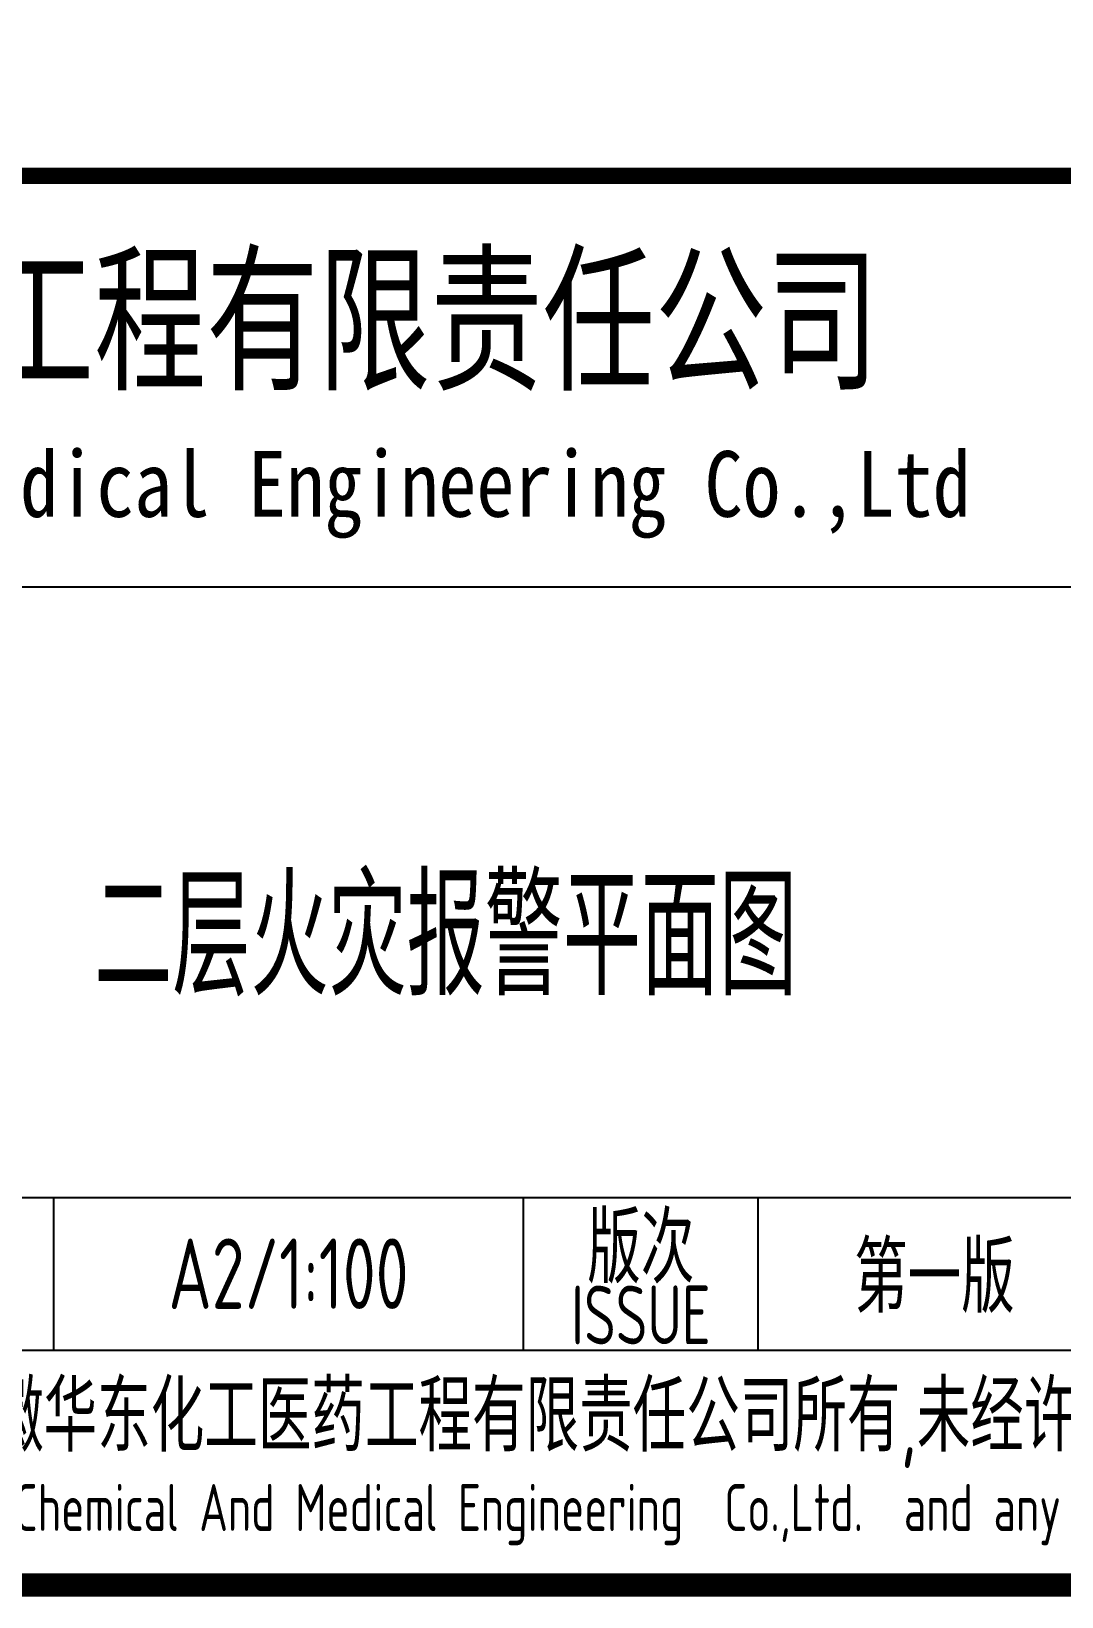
# Model space of a CAD drawing. Extents: x 6250600 to 6678662, y -692028 to -290561.
# Drawn here: x 6590842 to 6595229, y -465433 to -458767 of the extents above; entities that cross this region are included whole.
import ezdxf
from ezdxf.enums import TextEntityAlignment as Align

# ---------------------------------------------------------------- set-up
doc = ezdxf.new("R2010")
doc.units = 0
doc.header["$LTSCALE"] = 1000
doc.header["$MEASUREMENT"] = 0
doc.layers.get('0').update_dxf_attribs({"linetype": 'CONTINUOUS'})
doc.layers.add('PUB_TITLE', color=4, linetype='CONTINUOUS')
doc.styles.add('AHD', font='sceie.shx', dxfattribs={"width": 0.7, "bigfont": 'sceic.shx'})
doc.styles.add('ECEC_TQ_S', font='')
doc.styles.get('ECEC_TQ_S').set_extended_font_data('SimSun')

msp = doc.modelspace()

# ---------------------------------------------------------------- linework, layer by layer
for p, q in [((6584437.7, -461132.7), (6602437.7, -461132.7)), ((6584437.7, -463732.7), (6602437.7, -463732.7)), ((6590937.7, -464382.7), (6590937.7, -463732.7)), ((6592937.7, -464382.7), (6592937.7, -463732.7)), ((6593937.7, -464382.7), (6593937.7, -463732.7)), ((6584437.7, -464382.7), (6602437.7, -464382.7)), ((6584437.7, -465382.7), (6602437.7, -465382.7))]:
    msp.add_line(p, q)
msp.add_lwpolyline([(6602437.7, -459382.7, 70, 70, 0), (6584437.7, -459382.7, 70, 70, 0), (6584437.7, -465382.7, 0, 0, 0)], format="xyseb")
at = {"layer": 'PUB_TITLE', "color": 4, "const_width": 100}
msp.add_lwpolyline([(6546537.7, -465382.7), (6602437.7, -465382.7), (6602437.7, -425382.7), (6546537.7, -425382.7)], close=True, dxfattribs=at)

# ---------------------------------------------------------------- texts
for s, height, style, width, p in [('安徽华东化工医药工程有限责任公司', 500, 'ECEC_TQ_S', 0.7, (6590632.6, -459982.7)), ('安徽华东化工医药工程有限责任公司', 500, 'ECEC_TQ_S', 0.7, (6590632.6, -459982.7)), ('Anhui Huadong Chemical & Medical Engineering Co.,Ltd', 280, 'ECEC_TQ_S', 0.85, (6590632.6, -460732.7)), ('Anhui Huadong Chemical & Medical Engineering Co.,Ltd', 280, 'ECEC_TQ_S', 0.85, (6590632.6, -460732.7)), ('二层火灾报警平面图', 500, 'AHD', 0.7, (6592606.5, -462596.4)), ('版次', 300, 'AHD', 0.8, (6593437.7, -463932.7)), ('版次', 300, 'AHD', 0.8, (6593437.7, -463932.7)), ('ISSUE', 250, 'AHD', 0.8, (6593437.7, -464232.7)), ('ISSUE', 250, 'AHD', 0.8, (6593437.7, -464232.7)), ('本文件专有权属安徽华东化工医药工程有限责任公司所有,未经许可不得复制或转让给第三方', 300, 'AHD', 0.8, (6593437.7, -464682.7)), ('本文件专有权属安徽华东化工医药工程有限责任公司所有,未经许可不得复制或转让给第三方', 300, 'AHD', 0.8, (6593437.7, -464682.7)), ('The proprietary right of this document belongs to Anhui Huadong Chemical And Medical Engineering  Co.,Ltd.  and any replication or transfer to the 3rd. side is forbidden without its permission. ', 200, 'AHD', 0.8, (6593437.7, -465082.7)), ('The proprietary right of this document belongs to Anhui Huadong Chemical And Medical Engineering  Co.,Ltd.  and any replication or transfer to the 3rd. side is forbidden without its permission. ', 200, 'AHD', 0.8, (6593437.7, -465082.7))]:
    msp.add_text(s, height=height, dxfattribs=dict(style=style, width=width)).set_placement(p, align=Align.MIDDLE)
at = {"style": 'AHD', "width": 0.8}
for tag, text, p in [('第一版', '0', (6594687.7, -464057.7)), ('A2/1:100', '1:100', (6591937.7, -464057.7))]:
    msp.add_attdef(tag, text=text, height=300, dxfattribs=at).set_placement(p, align=Align.MIDDLE)

doc.saveas('drawing.dxf')
